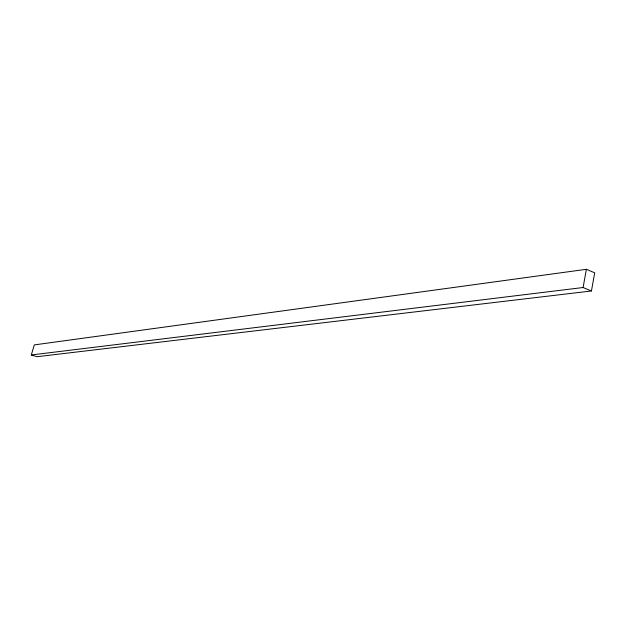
<?xml version="1.0" encoding="UTF-8"?>
<svg xmlns="http://www.w3.org/2000/svg" width="626" height="626" viewBox="0 0 626 626"><rect width="100%" height="100%" fill="white"/><g stroke="black" fill="none" stroke-linecap="round" stroke-linejoin="round"><path stroke-width="0.94" d="M591.437 290.98L594.7 272.826L586.382 269.297L34.32 344.895L31.3 354.965L37.044 356.703L591.437 290.98L583.088 287.522L31.3 354.965M583.088 287.522L586.382 269.297"/></g></svg>
